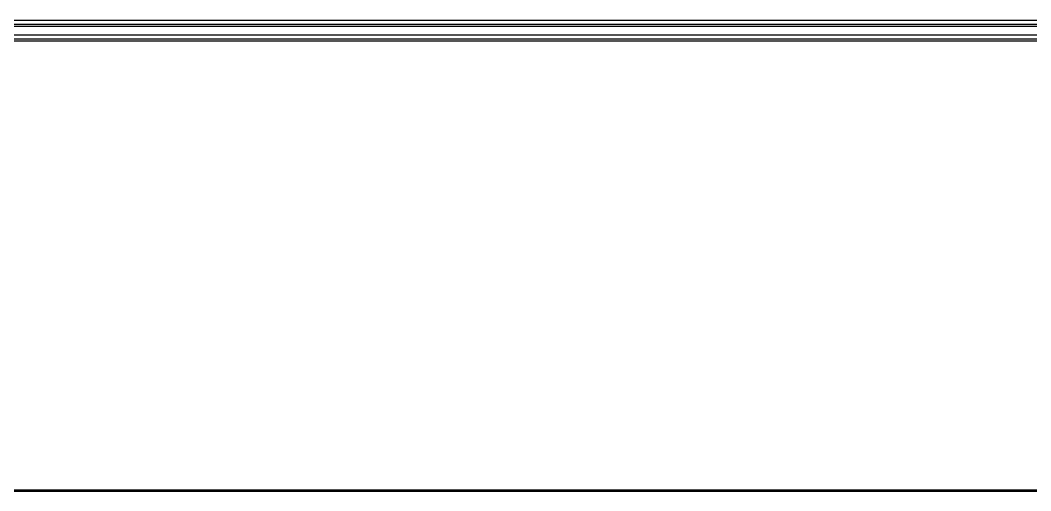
# Model space of a CAD drawing. Header units: inches. Extents: x 245639 to 247372, y 696379 to 697686.
# Drawn here: x 246142 to 246710, y 697399 to 697664 of the extents above; entities that cross this region are included whole.
import ezdxf

# ---------------------------------------------------------------- set-up
doc = ezdxf.new("R2010")
doc.units = ezdxf.units.IN
doc.linetypes.add('AUDIT_D_060311083008-3', pattern=[0])
doc.layers.add('A-GLAZ', color=92, linetype='AUDIT_D_060311083008-3')
doc.layers.add('NAMEPLATE', color=7, linetype='Continuous', lineweight=25)

msp = doc.modelspace()

# ---------------------------------------------------------------- linework, layer by layer
at = {"layer": 'A-GLAZ', "transparency": 33554687, "elevation": -0.29}
msp.add_lwpolyline([(247260.32, 697398.58), (245741.92, 697398.58), (245741.92, 697323.38), (245740.92, 697323.38), (245740.92, 697399.58), (247260.32, 697399.58)], close=True, dxfattribs=at)
at = {"layer": 'NAMEPLATE', "ltscale": 0.2, "transparency": 33554687, "elevation": 0}
for points in [[(247349.5, 697663.66), (247349.5, 696400.83), (245661.07, 696400.83), (245661.07, 697663.66)], [(247341.28, 697655.44), (247341.28, 696409.05), (245669.29, 696409.05), (245669.29, 697655.44)]]:
    msp.add_lwpolyline(points, close=True, dxfattribs=at)
at = {"layer": 'NAMEPLATE', "color": 253, "ltscale": 0.2, "transparency": 33554687, "elevation": 0}
for points in [[(247347.26, 697661.42), (247347.26, 696403.07), (245663.31, 696403.07), (245663.31, 697661.42)], [(247346.15, 697660.3), (247346.15, 696404.18), (245664.43, 696404.18), (245664.43, 697660.3)], [(247339.04, 697653.2), (247339.04, 696411.29), (245671.53, 696411.29), (245671.53, 697653.2)], [(247337.93, 697652.08), (247337.93, 696412.4), (245672.65, 696412.4), (245672.65, 697652.08)]]:
    msp.add_lwpolyline(points, close=True, dxfattribs=at)

doc.saveas('drawing.dxf')
